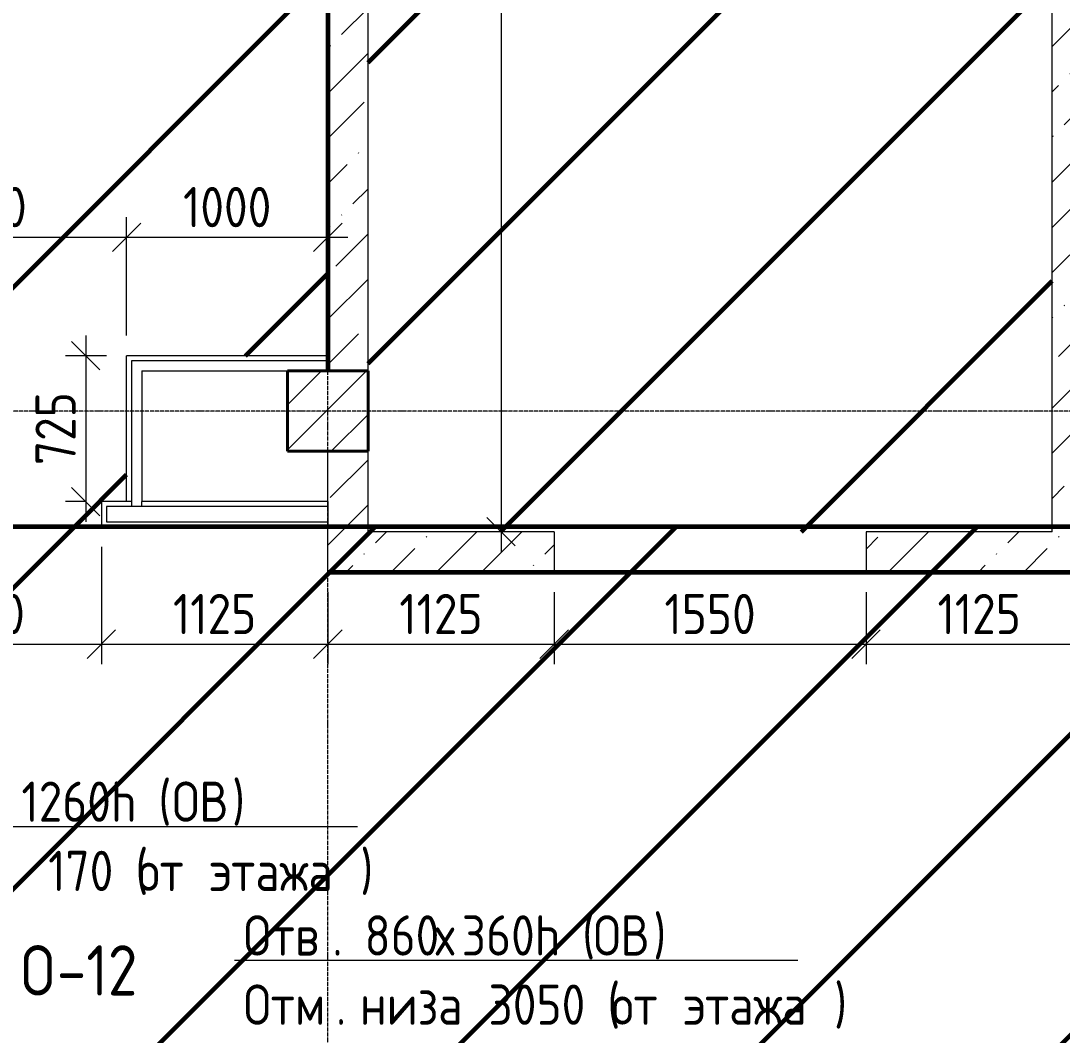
# Model space of a CAD drawing. Header units: millimetres. Extents: x -56773 to 323062, y -262288 to 76460.
# Drawn here: x 7284 to 12459, y -198325 to -193284 of the extents above; entities that cross this region are included whole.
import ezdxf

# ---------------------------------------------------------------- set-up
doc = ezdxf.new("R2010")
doc.units = ezdxf.units.MM
doc.linetypes.add('ADSK_Линия сетки', pattern=[25, 20, -2.5, 0, -2.5])
for name, color, linetype, lineweight in [('1.1) Шлифовка потолка', 5, 'Continuous', 60), ('3.1 Штукатурка внешн стен', 5, 'Continuous', 60), ('Марки', 7, 'Continuous', 20), ('Несущие колонны', 7, 'Continuous', 18), ('Оси', 7, 'Continuous', 9), ('Размеры', 7, 'Continuous', 9), ('Стены внутренние', 7, 'Continuous', 18), ('Стены наружные', 7, 'Continuous', 18), ('Стены штриховка', 7, 'Continuous', 9)]:
    doc.layers.add(name, color=color, linetype=linetype, lineweight=lineweight)
doc.styles.add('GOST Common_2', font='', dxfattribs={"width": 0.9, "height": 250})
doc.styles.add('GOST Common_3', font='', dxfattribs={"width": 0.9, "height": 200})
doc.styles.get('GOST Common_2').set_extended_font_data('GOST Common')
doc.styles.get('GOST Common_3').set_extended_font_data('GOST Common')
doc.dimstyles.new('ADSK_Основной_2_0_1', dxfattribs={"dimscale": 304.8, "dimtxt": 201.142999, "dimasz": 0.463911, "dimexe": 0.328084, "dimexo": 0.328084, "dimgap": 0.164042, "dimtad": 1, "dimdec": 3, "dimrnd": 0.001, "dimdsep": 46, "dimtxsty": 'GOST Common_3', "dimblk1": 'OBLIQUE', "dimblk2": 'OBLIQUE', "dimsah": 1, "dimcen": 0.09, "dimdle": 0.328084, "dimazin": 2, "dimtfac": 1, "dimtdec": 4, "dimtix": 1, "dimtmove": 1, "dimatfit": 3, "dimfxl": 1, "dimtvp": 1, "dimtolj": 1, "dimtzin": 0, "dimlwd": 20, "dimlwe": 20, "dimarcsym": 2})
pattern_1 = [(45, (9.36, -198628.46), (84.1895, 308.696), [396.875, -79.375, 3.353, -76.022])]

# ---------------------------------------------------------------- blocks, each defined once
blk = doc.blocks.new('ADSK_КолоннаЖБ_Прямоугольная - 400x400 мм-1807143-Кладочный план 4-го этажа')
at = {"layer": 'Несущие колонны', "lineweight": 40}
for p, q in [((-200, 200), (200, 200)), ((-200, -200), (-200, 200)), ((200, 200), (200, -200)), ((200, -200), (-200, -200))]:
    blk.add_line(p, q, dxfattribs=at)
blk = doc.blocks.new('_Oblique')
at = {"color": 0, "linetype": 'ByBlock', "lineweight": -2}
blk.add_line((-0.5, -0.5), (0.5, 0.5), dxfattribs=at)
blk = doc.blocks.new('*D5993')
at = {"layer": 'Defpoints', "color": 0, "transparency": 16777216}
for p in [(7809.4, -194360), (6359.4, -194948.5), (7809.4, -194948.5)]:
    blk.add_point(p, dxfattribs=at)
at = {"layer": 'Размеры', "color": 0, "lineweight": 20, "transparency": 16777216}
for p, q in [((6359.4, -194848.5), (6359.4, -194260)), ((7809.4, -194848.5), (7809.4, -194260)), ((6259.4, -194360), (7909.4, -194360))]:
    blk.add_line(p, q, dxfattribs=at)
at = {"layer": 'Размеры', "color": 0, "lineweight": 20, "transparency": 16777216, "xscale": 141.4, "yscale": 141.4, "zscale": 141.4, "rotation": 180}
blk.add_blockref('_Oblique', (6359.4, -194360), dxfattribs=at)
at = {"layer": 'Размеры', "color": 0, "lineweight": 20, "transparency": 16777216, "xscale": 141.4, "yscale": 141.4, "zscale": 141.4}
blk.add_blockref('_Oblique', (7809.4, -194360), dxfattribs=at)
at = {"layer": 'Размеры', "color": 0, "lineweight": 9, "transparency": 16777216, "insert": (7084.4, -194210), "char_height": 200, "width": 580.928, "attachment_point": 5, "style": 'GOST Common_3'}
blk.add_mtext('\\A1;1450', dxfattribs=at)
blk = doc.blocks.new('*D5994')
at = {"layer": 'Defpoints', "color": 0, "transparency": 16777216}
for p in [(8809.4, -194260), (8809.4, -194360), (7809.4, -194948.5)]:
    blk.add_point(p, dxfattribs=at)
at = {"layer": 'Размеры', "color": 0, "lineweight": 20, "transparency": 16777216}
for p, q in [((7809.4, -194848.5), (7809.4, -194260)), ((7709.4, -194360), (8909.4, -194360)), ((8809.4, -194360), (8809.4, -194460))]:
    blk.add_line(p, q, dxfattribs=at)
at = {"layer": 'Размеры', "color": 0, "lineweight": 20, "transparency": 16777216, "xscale": 141.4, "yscale": 141.4, "zscale": 141.4, "rotation": 180}
blk.add_blockref('_Oblique', (7809.4, -194360), dxfattribs=at)
at = {"layer": 'Размеры', "color": 0, "lineweight": 20, "transparency": 16777216, "xscale": 141.4, "yscale": 141.4, "zscale": 141.4}
blk.add_blockref('_Oblique', (8809.4, -194360), dxfattribs=at)
at = {"layer": 'Размеры', "color": 0, "lineweight": 9, "transparency": 16777216, "insert": (8309.4, -194210), "char_height": 200, "width": 560.473, "attachment_point": 5, "style": 'GOST Common_3'}
blk.add_mtext('\\A1;1000', dxfattribs=at)
blk = doc.blocks.new('*D5995')
at = {"layer": 'Defpoints', "color": 0, "transparency": 16777216}
for p in [(7809.4, -194948.5), (7606.5, -195673.5), (7706.5, -195673.5)]:
    blk.add_point(p, dxfattribs=at)
at = {"layer": 'Размеры', "color": 0, "lineweight": 20, "transparency": 16777216}
for p, q in [((7606.5, -194848.5), (7606.5, -195773.5)), ((7709.4, -194948.5), (7506.5, -194948.5)), ((7606.5, -195673.5), (7506.5, -195673.5))]:
    blk.add_line(p, q, dxfattribs=at)
at = {"layer": 'Размеры', "color": 0, "lineweight": 20, "transparency": 16777216, "xscale": 141.4, "yscale": 141.4, "zscale": 141.4}
for p, rotation in [((7606.5, -194948.5), 90), ((7606.5, -195673.5), 270)]:
    blk.add_blockref('_Oblique', p, dxfattribs=dict(at, rotation=rotation))
at = {"layer": 'Размеры', "color": 0, "lineweight": 9, "transparency": 16777216, "insert": (7456.5, -195311), "char_height": 200, "width": 454.106, "attachment_point": 5, "rotation": 90, "style": 'GOST Common_3'}
blk.add_mtext('\\A1;725', dxfattribs=at)
blk = doc.blocks.new('*D6006')
at = {"layer": 'Defpoints', "color": 0, "transparency": 16777216}
for p in [(6484.4, -195798.5), (7684.4, -195798.5), (7684.4, -196382.2)]:
    blk.add_point(p, dxfattribs=at)
at = {"layer": 'Размеры', "color": 0, "lineweight": 20, "transparency": 16777216}
for p, q in [((6484.4, -195898.5), (6484.4, -196482.2)), ((7684.4, -195898.5), (7684.4, -196482.2)), ((6384.4, -196382.2), (7784.4, -196382.2))]:
    blk.add_line(p, q, dxfattribs=at)
at = {"layer": 'Размеры', "color": 0, "lineweight": 20, "transparency": 16777216, "xscale": 141.4, "yscale": 141.4, "zscale": 141.4, "rotation": 180}
blk.add_blockref('_Oblique', (6484.4, -196382.2), dxfattribs=at)
at = {"layer": 'Размеры', "color": 0, "lineweight": 20, "transparency": 16777216, "xscale": 141.4, "yscale": 141.4, "zscale": 141.4}
blk.add_blockref('_Oblique', (7684.4, -196382.2), dxfattribs=at)
at = {"layer": 'Размеры', "color": 0, "lineweight": 9, "transparency": 16777216, "insert": (7084.4, -196232.2), "char_height": 200, "width": 560.473, "attachment_point": 5, "style": 'GOST Common_3'}
blk.add_mtext('\\A1;1200', dxfattribs=at)
blk = doc.blocks.new('*D6007')
at = {"layer": 'Defpoints', "color": 0, "transparency": 16777216}
for p in [(7684.4, -195798.5), (8809.4, -196023.5), (8809.4, -196382.2)]:
    blk.add_point(p, dxfattribs=at)
at = {"layer": 'Размеры', "color": 0, "lineweight": 20, "transparency": 16777216}
for p, q in [((7684.4, -195898.5), (7684.4, -196482.2)), ((8809.4, -196123.5), (8809.4, -196482.2)), ((7584.4, -196382.2), (8909.4, -196382.2))]:
    blk.add_line(p, q, dxfattribs=at)
at = {"layer": 'Размеры', "color": 0, "lineweight": 20, "transparency": 16777216, "xscale": 141.4, "yscale": 141.4, "zscale": 141.4, "rotation": 180}
blk.add_blockref('_Oblique', (7684.4, -196382.2), dxfattribs=at)
at = {"layer": 'Размеры', "color": 0, "lineweight": 20, "transparency": 16777216, "xscale": 141.4, "yscale": 141.4, "zscale": 141.4}
blk.add_blockref('_Oblique', (8809.4, -196382.2), dxfattribs=at)
at = {"layer": 'Размеры', "color": 0, "lineweight": 9, "transparency": 16777216, "insert": (8246.9, -196232.2), "char_height": 200, "width": 515.472, "attachment_point": 5, "style": 'GOST Common_3'}
blk.add_mtext('\\A1;1125', dxfattribs=at)
blk = doc.blocks.new('*D6008')
at = {"layer": 'Defpoints', "color": 0, "transparency": 16777216}
for p in [(8809.4, -196023.5), (9934.4, -196023.5), (9934.4, -196382.2)]:
    blk.add_point(p, dxfattribs=at)
at = {"layer": 'Размеры', "color": 0, "lineweight": 20, "transparency": 16777216}
for p, q in [((8809.4, -196123.5), (8809.4, -196482.2)), ((9934.4, -196123.5), (9934.4, -196482.2)), ((8709.4, -196382.2), (10034.4, -196382.2))]:
    blk.add_line(p, q, dxfattribs=at)
at = {"layer": 'Размеры', "color": 0, "lineweight": 20, "transparency": 16777216, "xscale": 141.4, "yscale": 141.4, "zscale": 141.4, "rotation": 180}
blk.add_blockref('_Oblique', (8809.4, -196382.2), dxfattribs=at)
at = {"layer": 'Размеры', "color": 0, "lineweight": 20, "transparency": 16777216, "xscale": 141.4, "yscale": 141.4, "zscale": 141.4}
blk.add_blockref('_Oblique', (9934.4, -196382.2), dxfattribs=at)
at = {"layer": 'Размеры', "color": 0, "lineweight": 9, "transparency": 16777216, "insert": (9371.9, -196232.2), "char_height": 200, "width": 515.472, "attachment_point": 5, "style": 'GOST Common_3'}
blk.add_mtext('\\A1;1125', dxfattribs=at)
blk = doc.blocks.new('*D6009')
at = {"layer": 'Defpoints', "color": 0, "transparency": 16777216}
for p in [(9934.4, -196023.5), (11484.4, -196023.5), (11484.4, -196382.2)]:
    blk.add_point(p, dxfattribs=at)
at = {"layer": 'Размеры', "color": 0, "lineweight": 20, "transparency": 16777216}
for p, q in [((9934.4, -196123.5), (9934.4, -196482.2)), ((11484.4, -196123.5), (11484.4, -196482.2)), ((9834.4, -196382.2), (11584.4, -196382.2))]:
    blk.add_line(p, q, dxfattribs=at)
at = {"layer": 'Размеры', "color": 0, "lineweight": 20, "transparency": 16777216, "xscale": 141.4, "yscale": 141.4, "zscale": 141.4, "rotation": 180}
blk.add_blockref('_Oblique', (9934.4, -196382.2), dxfattribs=at)
at = {"layer": 'Размеры', "color": 0, "lineweight": 20, "transparency": 16777216, "xscale": 141.4, "yscale": 141.4, "zscale": 141.4}
blk.add_blockref('_Oblique', (11484.4, -196382.2), dxfattribs=at)
at = {"layer": 'Размеры', "color": 0, "lineweight": 9, "transparency": 16777216, "insert": (10709.4, -196232.2), "char_height": 200, "width": 560.473, "attachment_point": 5, "style": 'GOST Common_3'}
blk.add_mtext('\\A1;1550', dxfattribs=at)
blk = doc.blocks.new('*D6010')
at = {"layer": 'Defpoints', "color": 0, "transparency": 16777216}
for p in [(11484.4, -196023.5), (12609.4, -196023.5), (12609.4, -196382.2)]:
    blk.add_point(p, dxfattribs=at)
at = {"layer": 'Размеры', "color": 0, "lineweight": 20, "transparency": 16777216}
for p, q in [((11484.4, -196123.5), (11484.4, -196482.2)), ((12609.4, -196123.5), (12609.4, -196482.2)), ((11384.4, -196382.2), (12709.4, -196382.2))]:
    blk.add_line(p, q, dxfattribs=at)
at = {"layer": 'Размеры', "color": 0, "lineweight": 20, "transparency": 16777216, "xscale": 141.4, "yscale": 141.4, "zscale": 141.4, "rotation": 180}
blk.add_blockref('_Oblique', (11484.4, -196382.2), dxfattribs=at)
at = {"layer": 'Размеры', "color": 0, "lineweight": 20, "transparency": 16777216, "xscale": 141.4, "yscale": 141.4, "zscale": 141.4}
blk.add_blockref('_Oblique', (12609.4, -196382.2), dxfattribs=at)
at = {"layer": 'Размеры', "color": 0, "lineweight": 9, "transparency": 16777216, "insert": (12046.9, -196232.2), "char_height": 200, "width": 515.472, "attachment_point": 5, "style": 'GOST Common_3'}
blk.add_mtext('\\A1;1125', dxfattribs=at)
blk = doc.blocks.new('*D6043')
at = {"layer": 'Defpoints', "color": 0, "transparency": 16777216}
for p in [(9770.8, -187623.5), (9670.8, -195823.5), (9770.8, -195823.5)]:
    blk.add_point(p, dxfattribs=at)
at = {"layer": 'Размеры', "color": 0, "lineweight": 20, "transparency": 16777216}
for p, q in [((9670.8, -187523.5), (9670.8, -195923.5)), ((9670.8, -187623.5), (9570.8, -187623.5)), ((9670.8, -195823.5), (9570.8, -195823.5))]:
    blk.add_line(p, q, dxfattribs=at)
at = {"layer": 'Размеры', "color": 0, "lineweight": 20, "transparency": 16777216, "xscale": 141.4, "yscale": 141.4, "zscale": 141.4}
for p, rotation in [((9670.8, -187623.5), 90), ((9670.8, -195823.5), 270)]:
    blk.add_blockref('_Oblique', p, dxfattribs=dict(at, rotation=rotation))
at = {"layer": 'Размеры', "color": 0, "lineweight": 9, "transparency": 16777216, "insert": (9520.8, -191723.5), "char_height": 200, "width": 605.475, "attachment_point": 5, "rotation": 90, "style": 'GOST Common_3'}
blk.add_mtext('\\A1;8200', dxfattribs=at)
blk = doc.blocks.new('ADSK_Марка_Отверстие - Полная марка_Отметка от этажа-157318-Кладочный план 4-го этажа')
at = {"layer": 'Марки'}
blk.add_line((0, 0), (28, 0), dxfattribs=at)

msp = doc.modelspace()

# ---------------------------------------------------------------- hatches: boundary and pattern name
at = {"layer": '1.1) Шлифовка потолка', "transparency": 33554687}
h = msp.add_hatch(dxfattribs=at)
h.set_pattern_fill('ANSI31', color=5, scale=333)
h.set_pattern_definition([(45, (0, 51685.2), (-747.6063, 747.6063), [])])
h.paths.add_polyline_path([(9009.3615, -195823.4914), (12409.3615, -195823.4914), (12409.3615, -187623.4914), (9009.3615, -187623.4914)])
h = msp.add_hatch(dxfattribs=at)
h.set_pattern_fill('ANSI31', color=5, scale=333)
h.paths.add_polyline_path([(8809.3615, -189423.4914), (8609.3615, -189423.4914), (8609.3615, -189273.4914), (7609.3615, -189273.4914), (6359.3615, -189273.4914), (5934.3615, -189273.4914), (5934.3615, -194948.4914), (6359.3615, -194948.4914), (6359.3615, -195673.4914), (6484.3615, -195673.4914), (6484.3615, -195798.4914), (7684.3615, -195798.4914), (7684.3615, -195673.4914), (7809.3615, -195673.4914), (7809.3615, -194948.4914), (8809.3615, -194948.4914)])
h = msp.add_hatch(dxfattribs=at)
h.set_pattern_fill('ANSI31', color=5, scale=333)
h.paths.add_polyline_path([(61559.3615, -195798.4914), (-9515.6385, -195798.4914), (-9515.6385, -199048.4914), (61559.3615, -199048.4914)])
h.paths.add_polyline_path([(26559.3615, -198473.4914), (26634.3615, -198473.4914), (26634.3615, -199023.4914), (26559.3615, -199023.4914)], flags=16)
h.paths.add_polyline_path([(26559.3615, -196373.4914), (26559.3615, -195823.4914), (26634.3615, -195823.4914), (26634.3615, -196373.4914)], flags=16)
h.paths.add_polyline_path([(41109.3615, -196023.4914), (41109.3615, -195898.4914), (42009.3615, -195898.4914), (42009.3615, -196023.4914)], flags=16)
h.paths.add_polyline_path([(45809.3615, -196023.4914), (45809.3615, -195898.4914), (46809.3615, -195898.4914), (46809.3615, -196023.4914)], flags=16)
h.paths.add_polyline_path([(48659.3615, -195923.4914), (48659.3615, -195898.4914), (49409.3615, -195898.4914), (49409.3615, -195923.4914)], flags=16)
h.paths.add_polyline_path([(41734.3615, -193523.4914), (39734.3615, -193523.4914), (39734.3615, -195023.4914), (40009.3615, -195023.4914), (40034.3615, -195023.4914), (40034.3615, -195798.4914), (41734.3615, -195798.4914)], flags=0)
at = {"layer": 'Несущие колонны', "lineweight": 9}
h = msp.add_hatch(dxfattribs=at)
h.set_pattern_fill('FP_1', color=256, style=0, pattern_type=2)
h.set_pattern_definition([(45, (9.36, -198628.46), (-224.506, 224.506), []), (45, (233.87, -198628.46), (-224.506, 224.506), [396.875, -79.375, 3.353, -76.022])])
h.paths.add_polyline_path([(9009.3615, -195423.4914), (9009.3615, -195023.4914), (8609.3615, -195023.4914), (8609.3615, -195423.4914), (8809.3615, -195423.4914)])
at = {"layer": 'Стены наружные', "lineweight": 9}
h = msp.add_hatch(dxfattribs=at)
h.set_pattern_fill('FP_2', color=256, style=0, pattern_type=2)
h.set_pattern_definition(pattern_1)
h.paths.add_polyline_path([(8809.3615, -196023.4914), (9009.3615, -196023.4914), (9009.3615, -195423.4914), (8809.3615, -195423.4914), (8809.3615, -195798.4914)])
h.paths.add_polyline_path([(9009.3615, -195023.4914), (9009.3615, -189423.4914), (8809.3615, -189423.4914), (8809.3615, -195023.4914)])
h.paths.add_polyline_path([(9009.3615, -189023.4914), (9009.3615, -187623.4914), (8809.3615, -187623.4914), (8809.3615, -189023.4914)])
h = msp.add_hatch(dxfattribs=at)
h.set_pattern_fill('FP_2', color=256, style=0, pattern_type=2)
h.set_pattern_definition(pattern_1)
h.paths.add_polyline_path([(12409.3615, -195823.4914), (12609.3615, -195823.4914), (12609.3615, -187623.4914), (12409.3615, -187623.4914), (12409.3615, -195092.7203)])
h = msp.add_hatch(dxfattribs=at)
h.set_pattern_fill('FP_2', color=256, style=0, pattern_type=2)
h.set_pattern_definition(pattern_1)
h.paths.add_polyline_path([(9009.3615, -196023.4914), (9934.3615, -196023.4914), (9934.3615, -195823.4914), (9009.3615, -195823.4914)])
h.paths.add_polyline_path([(12609.3615, -196023.4914), (12609.3615, -195823.4914), (11484.3615, -195823.4914), (11484.3615, -196023.4914)])

# ---------------------------------------------------------------- linework, layer by layer
at = {"layer": '1.1) Шлифовка потолка'}
msp.add_lwpolyline([(61559.3615, -195798.4914), (-9515.6385, -195798.4914), (-9515.6385, -199048.4914), (61559.3615, -199048.4914)], close=True, dxfattribs=at)
at = {"layer": '3.1 Штукатурка внешн стен'}
for points in [[(-2990.6385, -189273.4914), (8809.3615, -189273.4914), (8809.3615, -195023.4914)], [(8809.3615, -196023.4914), (12609.3615, -196023.4914), (12609.3615, -195773.4914)]]:
    msp.add_lwpolyline(points, dxfattribs=at)
at = {"layer": 'Несущие колонны', "lineweight": 9}
for p, q in [((8809.3615, -195023.4914), (8609.3615, -195023.4914)), ((8609.3615, -195023.4914), (8609.3615, -195423.4914)), ((9009.3615, -195023.4914), (8809.3615, -195023.4914)), ((9009.3615, -195423.4914), (9009.3615, -195023.4914)), ((8609.3615, -195423.4914), (8809.3615, -195423.4914)), ((8809.3615, -195423.4914), (9009.3615, -195423.4914))]:
    msp.add_line(p, q, dxfattribs=at)
at = {"layer": 'Оси', "linetype": 'ADSK_Линия сетки', "lineweight": 5}
for p, q in [((8809.3615, -209602.3427), (8809.3615, -188601.0153)), ((62563.3938, -195223.4914), (-25230.7352, -195223.4914))]:
    msp.add_line(p, q, dxfattribs=at)
at = {"layer": 'Стены внутренние', "lineweight": 5}
for p, q in [((7809.3615, -195673.4914), (7809.3615, -194948.4914)), ((8809.3615, -194948.4914), (7809.3615, -194948.4914)), ((7884.3615, -195023.4914), (7884.3615, -195673.4914)), ((7884.3615, -195023.4914), (8809.3615, -195023.4914)), ((7809.3615, -195673.4914), (7684.3615, -195673.4914)), ((7684.3615, -195673.4914), (7684.3615, -195798.4914)), ((8809.3615, -195673.4914), (7884.3615, -195673.4914)), ((7684.3615, -195798.4914), (8809.3615, -195798.4914))]:
    msp.add_line(p, q, dxfattribs=at)
at = {"layer": 'Стены наружные', "lineweight": 9}
for p, q in [((12409.3615, -195823.4914), (12409.3615, -187623.4914)), ((8809.3615, -189423.4914), (8809.3615, -194948.4914)), ((9009.3615, -195023.4914), (9009.3615, -189423.4914)), ((8809.3615, -195023.4914), (9009.3615, -195023.4914)), ((8809.3615, -195673.4914), (8809.3615, -195423.4914)), ((9009.3615, -195423.4914), (8809.3615, -195423.4914)), ((9009.3615, -195823.4914), (9009.3615, -195423.4914)), ((8809.3615, -196023.4914), (8809.3615, -195798.4914)), ((9934.3615, -195823.4914), (9009.3615, -195823.4914)), ((9934.3615, -195823.4914), (9934.3615, -196023.4914)), ((12409.3615, -195823.4914), (11484.3615, -195823.4914)), ((11484.3615, -195823.4914), (11484.3615, -196023.4914)), ((8809.3615, -196023.4914), (9934.3615, -196023.4914)), ((11484.3615, -196023.4914), (12609.3615, -196023.4914))]:
    msp.add_line(p, q, dxfattribs=at)
at = {"layer": 'Стены штриховка', "lineweight": 9}
for p, q in [((8809.3615, -195023.4914), (8809.3615, -194948.4914)), ((7834.3615, -194973.4914), (7834.3615, -195698.4914)), ((8809.3615, -194973.4914), (7834.3615, -194973.4914)), ((7834.3615, -195673.4914), (7809.3615, -195673.4914)), ((7884.3615, -195698.4914), (7884.3615, -195673.4914)), ((8809.3615, -195673.4914), (8809.3615, -195798.4914)), ((8809.3615, -195698.4914), (7709.3615, -195698.4914)), ((7709.3615, -195698.4914), (7709.3615, -195773.4914)), ((7709.3615, -195773.4914), (8809.3615, -195773.4914))]:
    msp.add_line(p, q, dxfattribs=at)

# ---------------------------------------------------------------- block references
at = {"layer": 'Марки', "xscale": 99.99999999999993, "yscale": 99.99999999999993, "zscale": 99.99999999999993}
for p in [(6157.3552, -197288.1709), (8345.8783, -197952.9265)]:
    msp.add_blockref('ADSK_Марка_Отверстие - Полная марка_Отметка от этажа-157318-Кладочный план 4-го этажа', p, dxfattribs=at)
at = {"layer": 'Несущие колонны', "lineweight": 9, "rotation": 89.9999999999999}
msp.add_blockref('ADSK_КолоннаЖБ_Прямоугольная - 400x400 мм-1807143-Кладочный план 4-го этажа', (8809.3615, -195223.4914), dxfattribs=at)

# ---------------------------------------------------------------- texts
at = {"layer": 'Марки', "lineweight": 9, "attachment_point": 1}
for s, insert, char_height, width, style in [('1260h (', (7286.5908, -197064.8784), 200, 909.113625, 'GOST Common_3'), ('ОВ', (8036.6845, -197064.8784), 200, 360.759375, 'GOST Common_3'), ('\\fGOST Common|b0|i0|c204|p34|;\\W.9;)', (8334.3408, -197064.8784), 200, 86.58225, 'GOST Common_3'), (' 170 (', (7310.4033, -197408.8367), 200, 671.012437, 'GOST Common_3'), ('\\fGOST Common|b0|i0|c204|p34|;\\W.9;)', (8971.3252, -197408.8367), 200, 86.58225, 'GOST Common_3'), ('от', (7864.0439, -197408.8367), 200, 353.544187, 'GOST Common_3'), ('этажа', (8221.2314, -197408.8367), 200, 909.113625, 'GOST Common_3'), ('Отв', (8391.6451, -197729.6339), 200, 533.923875, 'GOST Common_3'), ('. 860', (8832.1763, -197729.6339), 200, 620.506125, 'GOST Common_3'), ('360h (', (9475.1138, -197729.6339), 200, 793.670625, 'GOST Common_3'), ('ОВ', (10129.9576, -197729.6339), 200, 360.759375, 'GOST Common_3'), ('\\fGOST Common|b0|i0|c204|p34|;\\W.9;)', (10427.6138, -197729.6339), 200, 86.58225, 'GOST Common_3'), ('\\fGOST Common|b0|i0|c204|p34|;\\W.9;х', (9344.1451, -197729.6339), 200, 158.734125, 'GOST Common_3'), ('\\fGOST Common|b0|i0|c204|p34|;\\W.9;О', (7284.3615, -197878.2798), 250, 216.455625, 'GOST Common_2'), ('-12', (7462.9553, -197878.2798), 250, 526.708687, 'GOST Common_2'), (' 3050 (', (9498.9263, -198073.5923), 200, 873.037687, 'GOST Common_3'), ('\\fGOST Common|b0|i0|c204|p34|;\\W.9;)', (11326.5357, -198073.5923), 200, 86.58225, 'GOST Common_3'), ('Отм', (8391.6451, -198073.5923), 200, 555.569437, 'GOST Common_3'), ('низа', (8969.0982, -198073.5923), 200, 642.151687, 'GOST Common_3'), ('от', (10219.2545, -198073.5923), 200, 353.544187, 'GOST Common_3'), ('этажа', (10576.442, -198073.5923), 200, 909.113625, 'GOST Common_3'), ('. ', (8850.0357, -198073.5923), 200, 144.30375, 'GOST Common_3')]:
    msp.add_mtext(s, dxfattribs=dict(at, insert=insert, char_height=char_height, width=width, style=style))

# ---------------------------------------------------------------- dimensions: what is measured, and where the dimension line sits
at = {"layer": 'Размеры', "lineweight": 9}
for base, p1, p2, override, picture, middle in [((9670.7756, -195823.4914), (9770.7605, -187623.4914), (9770.7605, -195823.4914), {"dimpost": '<>', "dimfxl": 8200}, '*D6043', (9520.7756, -191723.4914)), ((7606.5054, -195673.4914), (7809.3615, -194948.4914), (7706.4903, -195673.4914), {"dimpost": '<>', "dimfxl": 732.261893}, '*D5995', (7456.5054, -195310.9914))]:
    dim = msp.add_linear_dim(base=base, p1=p1, p2=p2, angle=90, dimstyle='ADSK_Основной_2_0_1', override=override, dxfattribs=at)
    dim.commit()
    dim.dimension.update_dxf_attribs({"geometry": picture, "text_midpoint": middle})
for base, p1, p2, override, picture, middle in [((7809.3615, -194359.9899), (6359.3615, -194948.4914), (7809.3615, -194948.4914), {"dimpost": '<>', "dimfxl": 1450}, '*D5993', (7084.3615, -194209.9899)), ((8809.3615, -194359.9899), (7809.3615, -194948.4914), (8809.3615, -194260.005), {"dimpost": '<>', "dimfxl": 1214.089564}, '*D5994', (8309.3615, -194209.9899)), ((7684.3615, -196382.2452), (6484.3615, -195798.4914), (7684.3615, -195798.4914), {"dimpost": '<>', "dimfxl": 1200}, '*D6006', (7084.3615, -196232.2452)), ((8809.3615, -196382.2452), (7684.3615, -195798.4914), (8809.3615, -196023.4914), {"dimpost": '<>', "dimfxl": 1147.279391}, '*D6007', (8246.8615, -196232.2452)), ((9934.3615, -196382.2452), (8809.3615, -196023.4914), (9934.3615, -196023.4914), {"dimpost": '<>', "dimfxl": 1125}, '*D6008', (9371.8615, -196232.2452)), ((11484.3615, -196382.2452), (9934.3615, -196023.4914), (11484.3615, -196023.4914), {"dimpost": '<>', "dimfxl": 1550}, '*D6009', (10709.3615, -196232.2452)), ((12609.3615, -196382.2452), (11484.3615, -196023.4914), (12609.3615, -196023.4914), {"dimpost": '<>', "dimfxl": 1125}, '*D6010', (12046.8615, -196232.2452))]:
    dim = msp.add_linear_dim(base=base, p1=p1, p2=p2, dimstyle='ADSK_Основной_2_0_1', override=override, dxfattribs=at)
    dim.commit()
    dim.dimension.update_dxf_attribs({"geometry": picture, "text_midpoint": middle})

doc.saveas('drawing.dxf')
